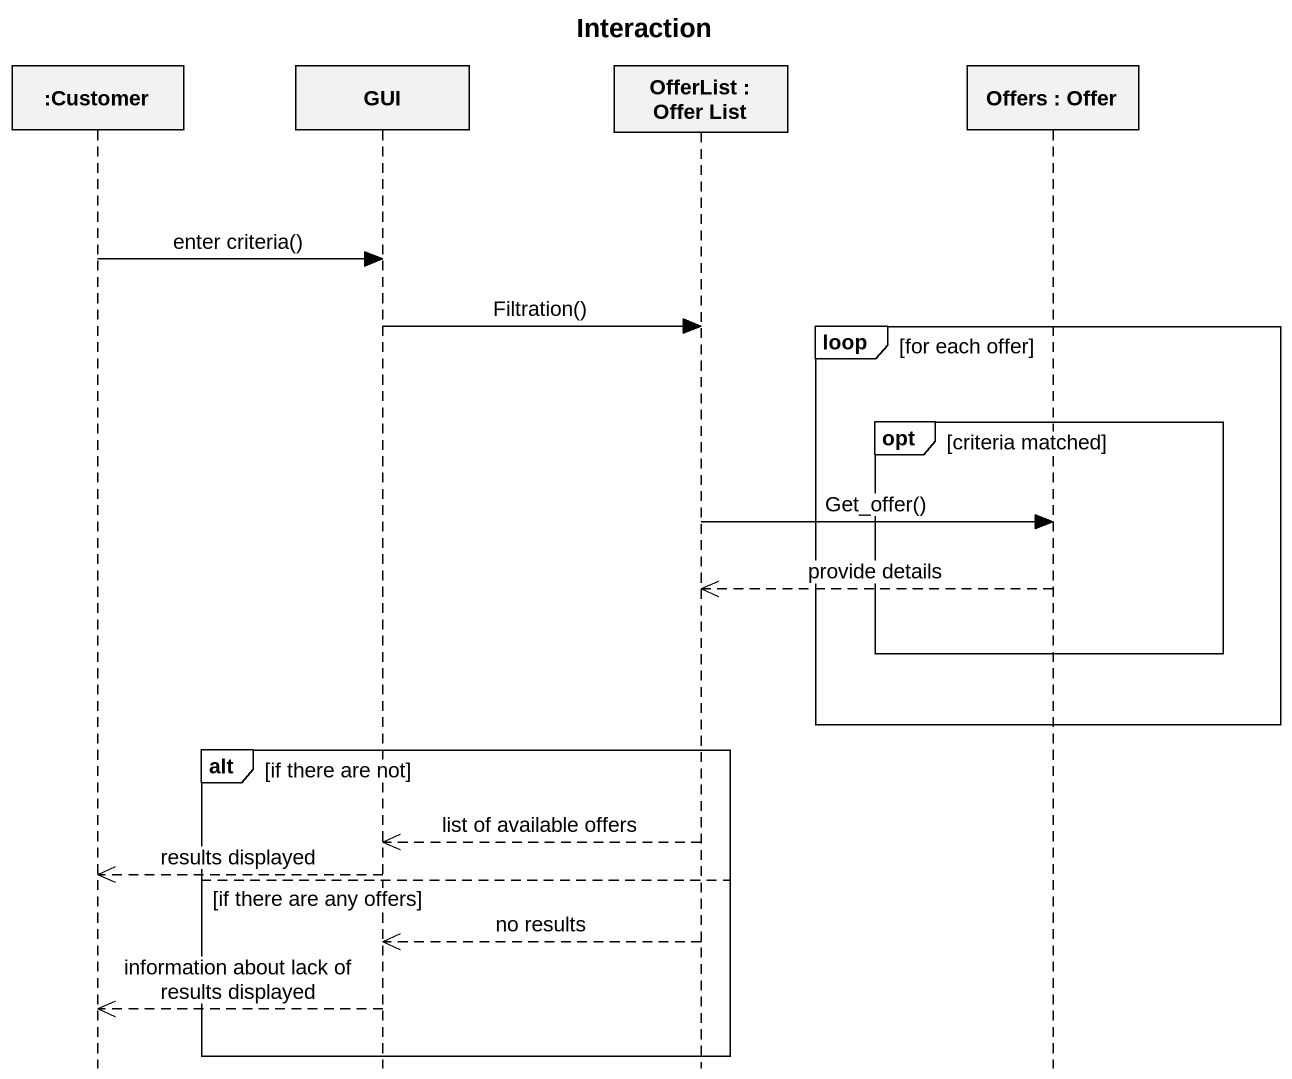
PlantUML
@startuml
title Interaction
hide footbox
participant ":Customer" as Customer
participant GUI
participant "OfferList : Offer List" as OfferList
participant "Offers : Offer" as Offers

Customer -> GUI : enter criteria()
loop for each offer
  GUI -> OfferList : Filtration()
  opt criteria matched
    OfferList -> Offers : Get_offer()
    Offers -->> OfferList : provide details
  end
end
alt if there are not
  OfferList -->> GUI : list of available offers
  GUI -->> Customer : results displayed
else if there are any offers
  OfferList -->> GUI : no results
  GUI -->> Customer : information about lack of results displayed
end
@enduml
